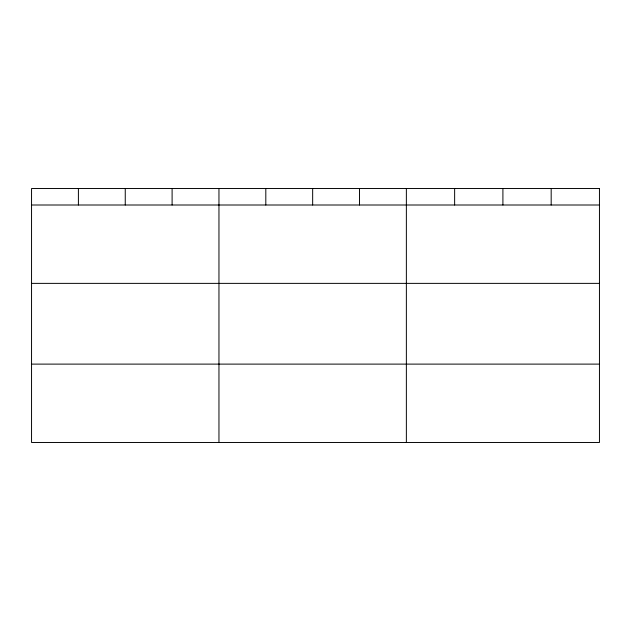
<?xml version="1.0" encoding="UTF-8"?>
<svg xmlns="http://www.w3.org/2000/svg" width="631" height="631" viewBox="0 0 631 631"><rect width="100%" height="100%" fill="white"/><g stroke="black" fill="none" stroke-linecap="round" stroke-linejoin="round"><path stroke-width="0.95" d="M31.55 205.004L599.45 205.004M31.55 283.374L599.45 283.374M31.55 364.111L599.45 364.111M551.178 188.527L551.178 205.004M502.907 188.527L502.907 205.004M454.635 188.527L454.635 205.004M406.364 188.527L406.364 442.473M359.512 188.527L359.512 205.004M312.66 188.527L312.66 205.004M265.809 188.527L265.809 205.004M218.957 188.527L218.957 442.473M172.105 188.527L172.105 205.004M125.254 188.527L125.254 205.004M78.402 188.527L78.402 205.004M599.45 188.527L31.55 188.527L31.55 442.473L599.45 442.473L599.45 188.527"/></g></svg>
